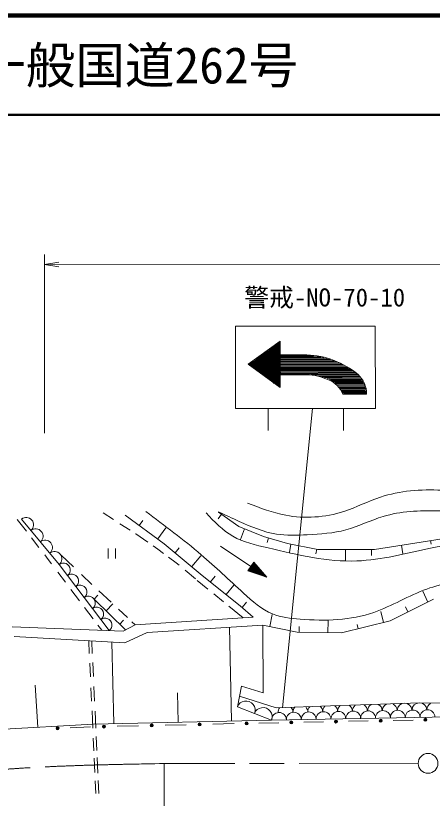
# Model space of a CAD drawing. Units: millimetres, scale not verified. Extents: x -199886483 to 680000, y -5525939 to 380000.
# Drawn here: x 220713 to 262747, y 301150 to 380000 of the extents above; entities that cross this region are included whole.
import ezdxf
from ezdxf.enums import TextEntityAlignment as Align

# ---------------------------------------------------------------- set-up
doc = ezdxf.new("R2010")
doc.units = ezdxf.units.MM
doc.header["$LTSCALE"] = 1000
doc.linetypes.add('CHAIN', pattern=[18.5, 12, -1.5, 3.5, -1.5])
for name, color, linetype, lineweight in [('M-BGD', 7, 'Continuous', 13), ('M-BMK-SRVR', 3, 'Continuous', 13), ('M-STR-HTXT', 7, 'Continuous', 13), ('M-STR-STR1', 1, 'Continuous', 13), ('M-STR-STR3', 7, 'Continuous', 13), ('M-STR-STRC', 7, 'Continuous', 13), ('M-TTL', 2, 'Continuous', 140), ('M-TTL-LINE', 7, 'Continuous', 50)]:
    doc.layers.add(name, color=color, linetype=linetype, lineweight=lineweight)
doc.layers.add('M-TTL-TXT', color=7, linetype='Continuous')
doc.styles.add('ＭＳ ゴシック', font='')
doc.styles.get('ＭＳ ゴシック').set_extended_font_data('MS Gothic')

# ---------------------------------------------------------------- blocks, each defined once
blk = doc.blocks.new('open_arrow')
at = {"color": 0, "linetype": 'Continuous', "lineweight": -2}
blk.add_lwpolyline([(7.5, 1.25), (0, 0), (7.5, -1.25)], dxfattribs=at)

msp = doc.modelspace()

# ---------------------------------------------------------------- linework, layer by layer
at = {"layer": 'M-BGD'}
for p, q in [((230568, 329249), (229550, 329905)), ((231764, 329689), (235699, 326800)), ((241141, 329325), (241463, 329776)), ((241176, 329981), (243225, 328521)), ((221798, 328056), (220869, 329257)), ((225113, 324707), (221305, 329278)), ((225113, 324707), (221305, 329278)), ((232255, 328162), (231232, 328821)), ((233544, 329156), (233175, 328653)), ((235862, 328398), (235043, 327282)), ((243225, 328521), (245722, 327536)), ((243384, 327238), (243801, 328294)), ((223056, 326432), (222311, 327394)), ((232846, 327781), (232800, 327811)), ((234049, 326948), (232846, 327781)), ((245722, 327536), (248145, 326813)), ((246094, 326923), (246232, 327384)), ((262252, 327068), (267520, 327914)), ((235043, 326259), (234592, 326572)), ((235699, 326800), (239527, 323614)), ((241389, 326556), (246040, 323424)), ((248145, 326813), (251205, 326228)), ((248326, 325909), (248487, 326748)), ((256901, 326222), (262252, 327068)), ((259767, 325774), (259628, 326653)), ((262620, 326764), (262563, 327118)), ((223990, 325226), (223645, 325671)), ((230051, 325328), (230051, 326328)), ((230801, 326329), (230801, 325329)), ((235635, 325824), (235043, 326259)), ((237218, 326385), (236800, 325884)), ((250986, 325782), (251077, 326253)), ((251205, 326228), (256901, 326222)), ((253995, 325151), (253997, 326225)), ((256616, 325604), (256617, 326222)), ((224336, 324768), (223990, 325226)), ((226544, 324460), (225291, 325632)), ((236922, 324878), (236136, 325456)), ((237218, 324628), (236922, 324878)), ((239384, 325589), (238471, 324493)), ((244727, 324932), (244149, 324074)), ((244749, 324907), (244180, 324063)), ((244783, 324868), (244229, 324046)), ((246040, 323424), (244727, 324932)), ((230146, 318052), (225113, 324707)), ((230146, 318052), (225113, 324707)), ((238839, 323255), (237805, 324131)), ((244817, 324829), (244278, 324029)), ((244851, 324790), (244327, 324012)), ((244885, 324751), (244376, 323996)), ((244919, 324712), (244425, 323979)), ((244953, 324673), (244474, 323962)), ((244987, 324634), (244523, 323945)), ((245021, 324595), (244572, 323928)), ((245055, 324556), (244621, 323912)), ((245089, 324517), (244670, 323895)), ((245123, 324478), (244719, 323878)), ((245157, 324439), (244768, 323861)), ((245191, 324400), (244816, 323844)), ((245225, 324361), (244865, 323828)), ((245259, 324322), (244914, 323811)), ((245293, 324283), (244963, 323794)), ((245327, 324244), (245012, 323777)), ((245361, 324205), (245061, 323760)), ((245395, 324166), (245110, 323743)), ((245429, 324127), (245159, 323727)), ((245463, 324088), (245208, 323710)), ((225729, 322929), (224956, 323949)), ((228415, 322709), (227359, 323697)), ((239527, 323614), (243356, 320555)), ((240828, 323526), (240364, 322945)), ((246040, 323424), (244149, 324074)), ((245497, 324049), (245257, 323693)), ((245531, 324010), (245306, 323676)), ((245565, 323971), (245355, 323659)), ((245599, 323932), (245404, 323643)), ((245633, 323892), (245453, 323626)), ((245667, 323853), (245502, 323609)), ((245701, 323814), (245551, 323592)), ((245734, 323775), (245600, 323575)), ((245768, 323736), (245649, 323558)), ((245802, 323697), (245698, 323542)), ((245836, 323658), (245747, 323525)), ((245870, 323619), (245796, 323508)), ((245904, 323580), (245845, 323491)), ((245938, 323541), (245894, 323474)), ((245972, 323502), (245943, 323458)), ((246006, 323463), (245991, 323441)), ((240101, 322229), (239013, 323108)), ((242716, 322641), (241948, 321680)), ((227154, 321047), (226294, 322182)), ((230340, 320909), (229115, 322054)), ((241687, 320945), (240689, 321752)), ((261771, 322005), (262304, 320927)), ((231790, 318119), (228622, 321218)), ((229011, 321613), (228623, 321217)), ((258478, 319033), (262874, 321209)), ((228531, 319229), (227668, 320368)), ((230530, 320730), (229841, 320026)), ((231989, 319365), (231092, 320204)), ((243669, 319342), (242218, 320515)), ((243356, 320555), (244675, 319408)), ((243996, 320907), (243575, 320380)), ((260028, 320429), (260278, 319924)), ((244675, 319408), (232770, 318635)), ((246587, 319659), (246337, 318450)), ((257549, 319975), (257825, 318870)), ((229400, 318081), (229011, 318594)), ((231601, 319088), (231209, 318687)), ((232770, 318635), (231558, 317996)), ((232770, 318635), (232446, 318938)), ((245663, 318590), (233976, 317861)), ((245667, 311772), (245663, 318590)), ((245663, 318590), (249098, 317879)), ((252230, 319029), (252211, 317830)), ((253569, 317808), (258478, 319033)), ((255149, 318669), (255258, 318230)), ((231558, 317996), (220354, 318436)), ((233976, 317861), (231740, 316814)), ((242279, 318379), (242487, 308945)), ((249098, 317879), (253569, 317808)), ((249312, 318446), (249303, 317876)), ((231740, 316814), (220557, 317456)), ((228146, 315753), (228086, 317024)), ((228448, 315725), (228388, 317006)), ((230426, 316889), (230607, 308683)), ((228258, 313375), (228193, 314754)), ((228556, 313422), (228489, 314850)), ((222698, 312542), (222938, 308319)), ((228372, 310946), (228309, 312276)), ((228672, 310942), (228603, 312403)), ((243084, 310373), (243502, 312456)), ((243502, 312456), (245667, 311772)), ((237055, 311774), (237120, 308827)), ((246978, 310256), (243301, 311453)), ((260535, 310728), (252474, 310479)), ((276853, 310909), (260535, 310728)), ((228499, 308233), (228417, 309974)), ((228800, 308208), (228719, 309947)), ((246527, 309034), (243084, 310373)), ((318435, 310364), (246527, 309034)), ((252474, 310479), (246978, 310256)), ((228546, 308638), (213853, 307803)), ((228280, 308354), (226226, 308262)), ((246527, 309034), (228546, 308638)), ((233103, 308461), (230960, 308413)), ((237927, 308569), (235783, 308521)), ((242750, 308677), (240607, 308629)), ((247262, 308768), (245257, 308727)), ((251774, 308859), (249769, 308818)), ((256286, 308950), (254280, 308909)), ((260797, 309041), (258792, 309000)), ((228607, 305937), (228547, 307207)), ((228905, 305981), (228839, 307385)), ((228708, 303764), (228641, 305195)), ((229013, 303682), (228938, 305264)), ((228808, 301643), (228748, 302916)), ((229109, 301634), (229048, 302939))]:
    msp.add_line(p, q, dxfattribs=at)
for centre, radius in [((257539, 308975), 150), ((262051, 309066), 150), ((262051, 309066), 100), ((262051, 309066), 50), ((224943, 308205), 150), ((229620, 308383), 150), ((229620, 308383), 100), ((229620, 308383), 50), ((234443, 308491), 150), ((234443, 308491), 100), ((234443, 308491), 50), ((239267, 308599), 150), ((239267, 308599), 100), ((239267, 308599), 50), ((244004, 308702), 150), ((244004, 308702), 100), ((244004, 308702), 50), ((248515, 308793), 150), ((248515, 308793), 100), ((248515, 308793), 50), ((253027, 308884), 150), ((253027, 308884), 100), ((253027, 308884), 50), ((257539, 308975), 100), ((257539, 308975), 50), ((224943, 308205), 100), ((224943, 308205), 50)]:
    msp.add_circle(centre, radius, dxfattribs=at)
for centre, radius, start, end in [((221781, 328707), 744, 309.78892, 129.78892), ((222733, 327564), 744, 309.78892, 129.78892), ((223685, 326421), 744, 309.78892, 129.78892), ((224637, 325278), 744, 309.78892, 129.78892), ((225532, 324152), 695, 307.10323, 127.10323), ((226371, 323043), 695, 307.10323, 127.10323), ((227210, 321934), 695, 307.10323, 127.10323), ((228049, 320825), 695, 307.10323, 127.10323), ((228888, 319716), 695, 307.10323, 127.10323), ((229727, 318606), 695, 307.10323, 127.10323), ((243945, 310038), 923, 338.75501, 158.75501), ((259948, 310001), 749, 3.25289, 178.86062), ((261447, 310029), 749, 3.25289, 178.86062), ((262945, 310057), 749, 120.1484, 178.86062), ((245666, 309369), 923, 338.75501, 158.75501), ((247939, 309812), 749, 142.74638, 181.05945), ((247939, 309812), 749, 1.05945, 42.14506), ((249438, 309840), 749, 140.25861, 181.05945), ((249438, 309840), 749, 1.05945, 43.86437), ((250936, 309867), 749, 137.47613, 181.05945), ((250936, 309867), 749, 1.05945, 48.10231), ((252434, 309895), 749, 133.76543, 181.05945), ((253268, 309159), 749, 1.05945, 181.05945), ((252434, 309895), 749, 1.05945, 51.54793), ((253932, 309923), 749, 128.99972, 181.05945), ((254766, 309186), 749, 1.05945, 181.05945), ((253932, 309923), 749, 1.05945, 54.19113), ((255430, 309950), 749, 128.39093, 181.05945), ((256264, 309214), 749, 1.05945, 181.05945), ((255430, 309950), 749, 0.61362, 55.65536), ((256952, 309946), 749, 120.64185, 178.86062), ((257762, 309242), 749, 1.05945, 181.05945), ((256952, 309946), 749, 3.25289, 62.93283), ((258450, 309974), 749, 117.36166, 178.86062), ((259261, 309270), 749, 1.05945, 181.05945), ((258450, 309974), 749, 3.25289, 64.09308), ((260759, 309297), 749, 1.05945, 181.05945), ((262257, 309325), 749, 1.05945, 181.05945), ((247276, 309048), 749, 1.05945, 181.05945), ((248774, 309076), 749, 1.05945, 181.05945), ((250272, 309103), 749, 1.05945, 181.05945), ((251770, 309131), 749, 1.05945, 181.05945)]:
    msp.add_arc(centre, radius, start, end, dxfattribs=at)
for points, knots in [([(316676, 333571), (315152, 333012), (313628, 332453), (312117, 331852), (310249, 331109), (308402, 330302), (306486, 329703), (304553, 329098), (302548, 328704), (300532, 328465), (298373, 328210), (296201, 328134), (294042, 327925), (292003, 327727), (289976, 327411), (287927, 327278), (286155, 327162), (284367, 327183), (282616, 327435), (281277, 327628), (279959, 327955), (278645, 328291), (276658, 328799), (274680, 329326), (272744, 330004), (271172, 330554), (269627, 331204), (268022, 331611), (266610, 331968), (265152, 332139), (263676, 332198), (261587, 332283), (259462, 332146), (257508, 331497), (256256, 331082), (255075, 330457), (253807, 330047), (251938, 329442), (249882, 329305), (247960, 329667), (246630, 329918), (245363, 330409), (244097, 330899)], [0, 0, 0, 0, 1, 1, 1, 2, 2, 2, 3, 3, 3, 4, 4, 4, 5, 5, 5, 6, 6, 6, 7, 7, 7, 8, 8, 8, 9, 9, 9, 10, 10, 10, 11, 11, 11, 12, 12, 12, 13, 13, 13, 14, 14, 14, 14]), ([(241154, 330023), (241853, 329699), (242552, 329375), (243261, 329055), (244474, 328509), (245717, 327975), (247012, 327772), (248030, 327613), (249081, 327658), (250130, 327711), (251451, 327777), (252771, 327855), (254027, 328198), (255300, 328545), (256506, 329164), (257773, 329546), (259547, 330081), (261438, 330152), (263318, 330118), (265105, 330086), (266882, 329959), (268580, 329505), (270026, 329118), (271416, 328494), (272847, 328038), (275028, 327343), (277306, 327038), (279526, 326405), (281122, 325950), (282689, 325325), (284319, 325192), (285255, 325116), (286213, 325202), (287156, 325337), (288603, 325544), (290015, 325865), (291447, 326103), (292472, 326273), (293508, 326401), (294546, 326462), (297557, 326640), (300594, 326262), (303591, 326590), (305713, 326822), (307815, 327408), (309759, 328310), (311500, 329118), (313113, 330179), (314854, 330942), (316641, 331725), (318563, 332193), (320485, 332662)], [0, 0, 0, 0, 1, 1, 1, 2, 2, 2, 3, 3, 3, 4, 4, 4, 5, 5, 5, 6, 6, 6, 7, 7, 7, 8, 8, 8, 9, 9, 9, 10, 10, 10, 11, 11, 11, 12, 12, 12, 13, 13, 13, 14, 14, 14, 15, 15, 15, 16, 16, 16, 17, 17, 17, 17]), ([(233850, 330046), (235749, 328632), (237648, 327218), (239429, 325695), (240877, 324458), (242246, 323149), (243688, 321833), (244594, 321006), (245528, 320177), (246624, 319731), (247486, 319381), (248448, 319268), (249413, 319195), (251951, 319001), (254512, 319077), (256849, 319884), (258672, 320514), (260360, 321589), (262180, 322236), (263813, 322816), (265553, 323051), (267316, 323217), (269197, 323395), (271105, 323494), (272893, 323074), (275077, 322561), (277082, 321275), (279254, 320632), (280552, 320248), (281909, 320093), (283266, 319949), (284964, 319769), (286662, 319605), (288305, 319218), (291521, 318461), (294530, 316849), (297749, 316044), (299236, 315673), (300768, 315474), (302299, 315362), (305948, 315096), (309594, 315326), (313257, 315613), (315651, 315801), (318051, 316013), (320350, 316596), (322871, 317236), (325269, 318322), (327687, 319389), (329283, 320093), (330888, 320790), (332578, 321104), (334205, 321407), (335911, 321356), (337568, 321156), (339563, 320916), (341487, 320460), (343439, 319888), (344997, 319431), (346572, 318900), (347794, 317885), (348076, 317651), (348339, 317391), (348601, 317132)], [0, 0, 0, 0, 1, 1, 1, 2, 2, 2, 3, 3, 3, 4, 4, 4, 5, 5, 5, 6, 6, 6, 7, 7, 7, 8, 8, 8, 9, 9, 9, 10, 10, 10, 11, 11, 11, 12, 12, 12, 13, 13, 13, 14, 14, 14, 15, 15, 15, 16, 16, 16, 17, 17, 17, 18, 18, 18, 19, 19, 19, 20, 20, 20, 21, 21, 21, 21]), ([(239916, 329903), (240754, 329020), (241592, 328136), (242608, 327556), (243677, 326946), (244943, 326671), (246180, 326384), (247696, 326034), (249169, 325666), (250681, 325409), (252148, 325159), (253651, 325013), (255133, 325069), (257638, 325163), (260083, 325833), (262569, 326345), (265271, 326902), (268022, 327272), (270738, 327084), (272794, 326942), (274830, 326480), (276854, 326011), (279313, 325442), (281754, 324863), (284193, 324255), (287085, 323534), (289973, 322773), (292902, 322205), (296526, 321503), (300212, 321096), (303910, 321038), (307123, 320987), (310346, 321200), (313498, 321777), (315502, 322145), (317476, 322660), (319466, 323102), (322242, 323719), (325048, 324196), (327732, 325211), (329889, 326026), (331968, 327189), (334188, 327514), (336510, 327854), (338987, 327277), (341283, 326491), (342743, 325990), (344131, 325404), (345491, 324732), (346822, 324074), (348126, 323334), (349504, 322778), (350602, 322334), (351746, 322007), (352880, 321655), (354019, 321300), (355147, 320920), (356276, 320539)], [0, 0, 0, 0, 1, 1, 1, 2, 2, 2, 3, 3, 3, 4, 4, 4, 5, 5, 5, 6, 6, 6, 7, 7, 7, 8, 8, 8, 9, 9, 9, 10, 10, 10, 11, 11, 11, 12, 12, 12, 13, 13, 13, 14, 14, 14, 15, 15, 15, 16, 16, 16, 17, 17, 17, 18, 18, 18, 19, 19, 19, 19])]:
    msp.add_open_spline(points, degree=3, knots=knots, dxfattribs=at)
at = {"layer": 'M-BMK-SRVR'}
msp.add_circle((262315, 304672), 1000, dxfattribs=at)
at = {"layer": 'M-STR-HTXT'}
msp.add_line((235700, 304652), (235576, 269189), dxfattribs=at)
at = {"layer": 'M-STR-STR1', "color": 2, "linetype": 'CHAIN'}
msp.add_line((261315, 304683), (235676, 304652), dxfattribs=at)
msp.add_open_spline([(235676, 304652), (230838, 304569), (226000, 304486), (221177, 304179), (214674, 303764), (208197, 302941), (201744, 301967), (193693, 300751), (185678, 299300), (177782, 297361), (173286, 296256), (168829, 294993), (164371, 293731)], degree=3, knots=[0, 0, 0, 0, 1, 1, 1, 2, 2, 2, 3, 3, 3, 4, 4, 4, 4], dxfattribs=at)
at = {"layer": 'M-STR-STR3'}
for p, q in [((223635, 337948), (223624, 355926)), ((223625, 354926), (339989, 354996))]:
    msp.add_line(p, q, dxfattribs=at)
at = {"layer": 'M-STR-STRC'}
for p, q in [((242890, 348711), (256990, 348720)), ((242895, 340411), (242890, 348711)), ((256990, 348720), (256995, 340420)), ((247391, 347201), (244157, 344880)), ((247118, 342726), (247116, 347004)), ((247219, 342653), (247216, 347075)), ((247319, 342580), (247316, 347147)), ((247393, 342526), (247391, 347201)), ((246787, 346767), (244889, 344867)), ((246018, 343526), (246016, 346214)), ((246118, 343453), (246116, 346286)), ((246218, 343539), (246216, 346196)), ((246318, 343439), (246316, 346296)), ((246418, 343235), (246416, 346396)), ((246518, 343162), (246516, 346496)), ((246618, 343089), (246616, 346596)), ((246718, 343017), (246716, 346696)), ((246818, 342944), (246816, 346796)), ((246918, 342871), (246916, 346860)), ((247018, 342798), (247016, 346932)), ((245019, 344299), (245019, 345435)), ((245119, 344244), (245119, 345539)), ((245219, 344107), (245219, 345641)), ((245320, 344034), (245318, 345713)), ((245420, 343961), (245418, 345785)), ((245520, 343889), (245518, 345857)), ((245620, 343816), (245618, 345928)), ((245720, 343743), (245718, 346000)), ((245820, 343670), (245818, 346072)), ((245920, 343598), (245918, 346144)), ((245919, 345398), (245922, 345398)), ((247315, 345441), (252121, 345461)), ((247382, 345740), (250773, 345742)), ((247382, 345640), (251484, 345643)), ((247382, 345557), (251787, 345542)), ((247386, 345836), (250093, 345837)), ((247393, 342526), (244157, 344880)), ((244219, 344844), (244219, 344915)), ((244319, 344786), (244319, 344973)), ((244419, 344729), (244419, 345031)), ((244519, 344671), (244519, 345089)), ((244619, 344613), (244619, 345146)), ((244719, 344556), (244719, 345204)), ((244819, 344440), (244819, 345262)), ((244919, 344354), (244919, 345320)), ((247266, 345241), (252836, 345242)), ((247349, 344692), (254008, 344667)), ((247365, 345125), (253126, 345128)), ((247382, 345358), (252488, 345361)), ((247399, 344892), (253622, 344878)), ((247432, 345008), (253439, 345004)), ((247432, 344775), (253812, 344779)), ((246803, 342955), (245419, 344337)), ((245857, 344400), (245857, 343900)), ((247349, 344576), (254174, 344567)), ((247383, 343927), (255113, 343917)), ((247393, 343814), (250061, 343820)), ((247399, 344210), (254651, 344198)), ((247432, 344393), (254485, 344397)), ((247432, 344293), (254634, 344297)), ((247449, 344493), (254304, 344487)), ((247449, 344093), (254851, 344131)), ((247449, 343994), (254969, 344036)), ((250494, 343804), (255279, 343815)), ((251225, 343697), (255395, 343688)), ((251641, 343614), (255466, 343616)), ((251874, 343514), (255417, 343566)), ((252140, 343431), (255516, 343466)), ((252335, 343372), (255683, 343339)), ((252473, 343315), (255650, 343350)), ((252556, 343232), (255600, 343267)), ((252556, 343182), (255716, 343184)), ((252789, 343082), (255733, 343101)), ((252959, 343005), (255799, 343001)), ((252908, 342933), (255853, 342917)), ((253117, 342831), (255899, 342818)), ((253239, 342726), (255974, 342718)), ((253293, 342617), (255936, 342603)), ((253340, 342500), (255999, 342502)), ((253462, 342336), (256072, 342302)), ((253488, 342434), (256033, 342403)), ((253588, 342251), (255983, 342236)), ((253597, 342119), (256066, 342103)), ((253604, 342168), (256083, 342203)), ((253650, 342017), (256066, 342036)), ((253718, 341872), (253977, 341872)), ((253771, 341952), (256033, 341936)), ((256116, 341874), (253891, 341872)), ((256995, 340420), (242895, 340411)), ((246195, 340413), (246196, 338210)), ((247615, 310282), (250651, 340416)), ((253795, 340418), (253796, 338214))]:
    msp.add_line(p, q, dxfattribs=at)
for centre, radius, start, end in [((249669, 336999), 8848, 50.896, 87.25609), ((249915, 338090), 5732, 65.70911, 88.54519), ((253332, 341847), 2784, 0.54784, 46.45632), ((251175, 340769), 2772, 23.44326, 66.66265)]:
    msp.add_arc(centre, radius, start, end, dxfattribs=at)
at = {"layer": 'M-TTL'}
msp.add_line((680000, 380000), (40000, 380000), dxfattribs=at)
at = {"layer": 'M-TTL-LINE'}
msp.add_line((40000, 370000), (680000, 370000), dxfattribs=at)

# ---------------------------------------------------------------- block references
at = {"layer": 'M-STR-STR3', "xscale": 193, "yscale": 193}
msp.add_blockref('open_arrow', (223625, 354926), dxfattribs=at)

# ---------------------------------------------------------------- texts
at = {"layer": 'M-STR-STRC', "style": 'ＭＳ ゴシック'}
msp.add_text('警戒-NO-70-10', height=1833, rotation=0.035, dxfattribs=at).set_placement((243779, 350140), align=Align.BOTTOM_LEFT)
at = {"layer": 'M-TTL-TXT', "style": 'ＭＳ ゴシック'}
msp.add_text('一般国道262号', height=3666, dxfattribs=at).set_placement((216734, 375000), align=Align.MIDDLE_LEFT)

doc.saveas('drawing.dxf')
